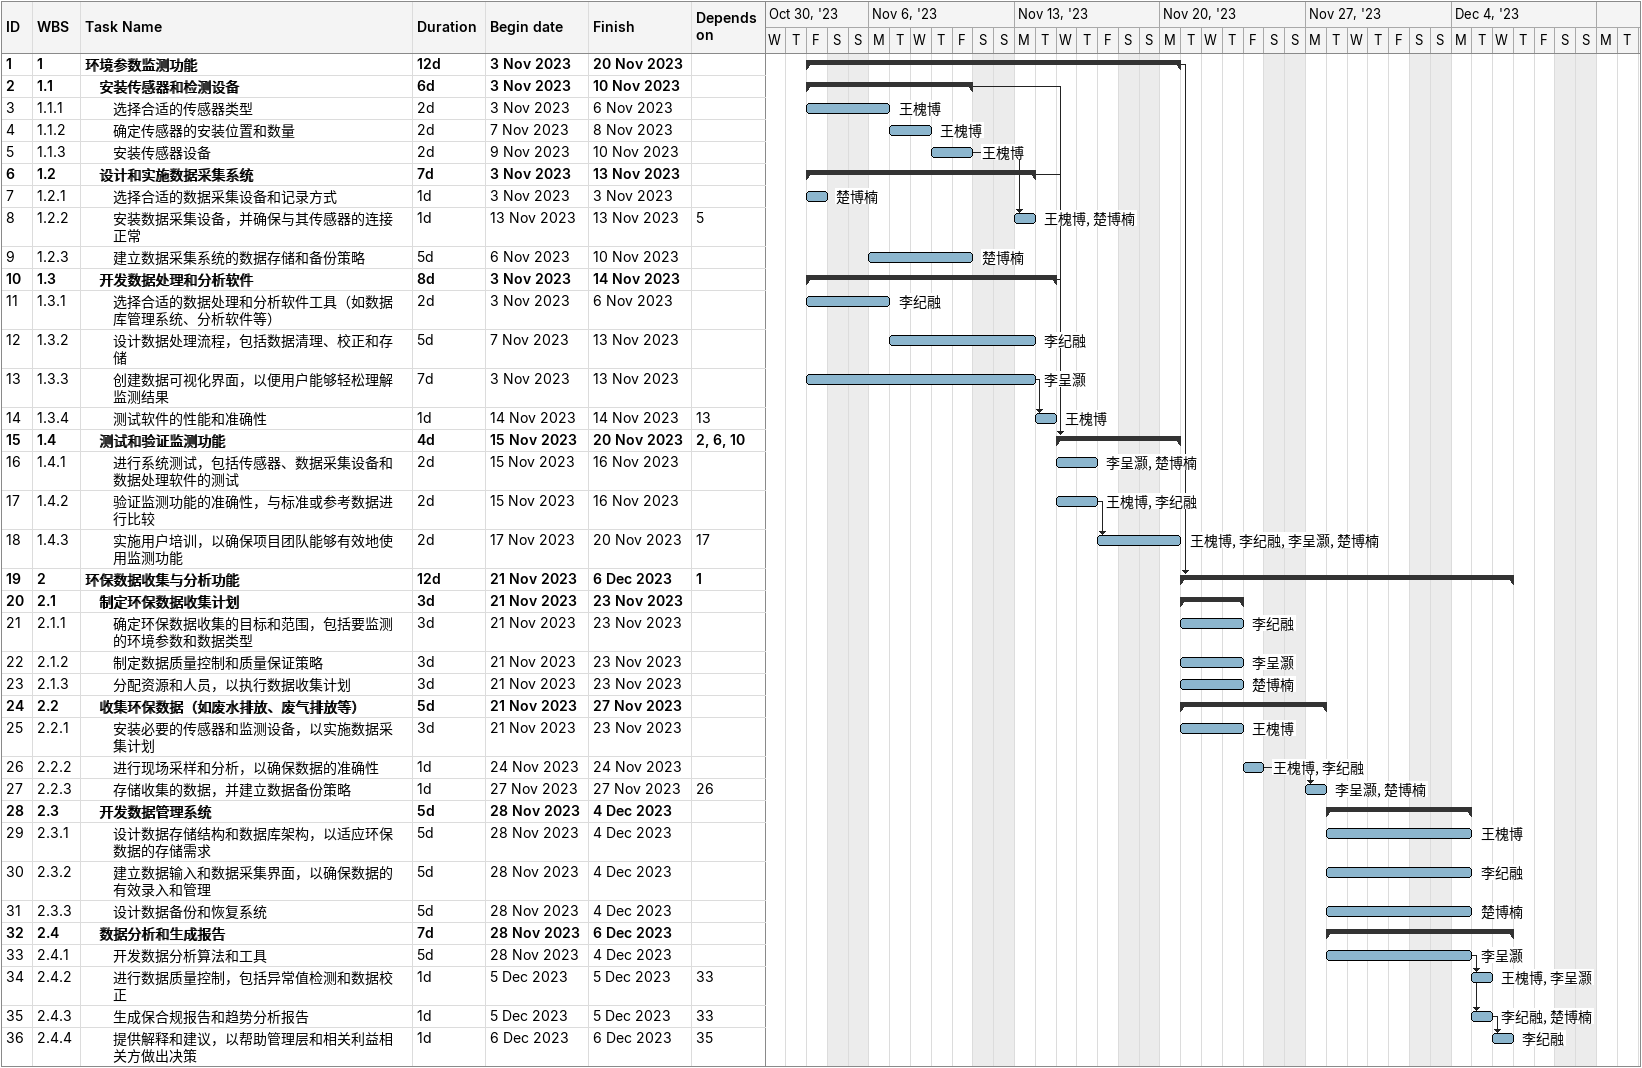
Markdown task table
| ID | WBS | Task | Duration | Start | Finish | Predecessors | Resources |
|---|---|---|---|---|---|---|---|
| 1 | 1 | **环境参数监测功能** | 12d | 2023-11-03 | 2023-11-20 |  |  |
| 2 | 1.1 | **安装传感器和检测设备** | 6d | 2023-11-03 | 2023-11-10 |  |  |
| 3 | 1.1.1 | 选择合适的传感器类型 | 2d | 2023-11-03 | 2023-11-06 |  | 王槐博 |
| 4 | 1.1.2 | 确定传感器的安装位置和数量 | 2d | 2023-11-07 | 2023-11-08 |  | 王槐博 |
| 5 | 1.1.3 | 安装传感器设备 | 2d | 2023-11-09 | 2023-11-10 |  | 王槐博 |
| 6 | 1.2 | **设计和实施数据采集系统** | 7d | 2023-11-03 | 2023-11-13 |  |  |
| 7 | 1.2.1 | 选择合适的数据采集设备和记录方式 | 1d | 2023-11-03 | 2023-11-03 |  | 楚博楠 |
| 8 | 1.2.2 | 安装数据采集设备，并确保与其传感器的连接正常 | 1d | 2023-11-13 | 2023-11-13 | 5 | 王槐博, 楚博楠 |
| 9 | 1.2.3 | 建立数据采集系统的数据存储和备份策略 | 5d | 2023-11-06 | 2023-11-10 |  | 楚博楠 |
| 10 | 1.3 | **开发数据处理和分析软件** | 8d | 2023-11-03 | 2023-11-14 |  |  |
| 11 | 1.3.1 | 选择合适的数据处理和分析软件工具（如数据库管理系统、分析软件等） | 2d | 2023-11-03 | 2023-11-06 |  | 李纪融 |
| 12 | 1.3.2 | 设计数据处理流程，包括数据清理、校正和存储 | 5d | 2023-11-07 | 2023-11-13 |  | 李纪融 |
| 13 | 1.3.3 | 创建数据可视化界面，以便用户能够轻松理解监测结果 | 7d | 2023-11-03 | 2023-11-13 |  | 李呈灏 |
| 14 | 1.3.4 | 测试软件的性能和准确性 | 1d | 2023-11-14 | 2023-11-14 | 13 | 王槐博 |
| 15 | 1.4 | **测试和验证监测功能** | 4d | 2023-11-15 | 2023-11-20 | 2, 6, 10 |  |
| 16 | 1.4.1 | 进行系统测试，包括传感器、数据采集设备和数据处理软件的测试 | 2d | 2023-11-15 | 2023-11-16 |  | 李呈灏, 楚博楠 |
| 17 | 1.4.2 | 验证监测功能的准确性，与标准或参考数据进行比较 | 2d | 2023-11-15 | 2023-11-16 |  | 王槐博, 李纪融 |
| 18 | 1.4.3 | 实施用户培训，以确保项目团队能够有效地使用监测功能 | 2d | 2023-11-17 | 2023-11-20 | 17 | 王槐博, 李纪融, 李呈灏, 楚博楠 |
| 19 | 2 | **环保数据收集与分析功能** | 12d | 2023-11-21 | 2023-12-06 | 1 |  |
| 20 | 2.1 | **制定环保数据收集计划** | 3d | 2023-11-21 | 2023-11-23 |  |  |
| 21 | 2.1.1 | 确定环保数据收集的目标和范围，包括要监测的环境参数和数据类型 | 3d | 2023-11-21 | 2023-11-23 |  | 李纪融 |
| 22 | 2.1.2 | 制定数据质量控制和质量保证策略 | 3d | 2023-11-21 | 2023-11-23 |  | 李呈灏 |
| 23 | 2.1.3 | 分配资源和人员，以执行数据收集计划 | 3d | 2023-11-21 | 2023-11-23 |  | 楚博楠 |
| 24 | 2.2 | **收集环保数据（如废水排放、废气排放等）** | 5d | 2023-11-21 | 2023-11-27 |  |  |
| 25 | 2.2.1 | 安装必要的传感器和监测设备，以实施数据采集计划 | 3d | 2023-11-21 | 2023-11-23 |  | 王槐博 |
| 26 | 2.2.2 | 进行现场采样和分析，以确保数据的准确性 | 1d | 2023-11-24 | 2023-11-24 |  | 王槐博, 李纪融 |
| 27 | 2.2.3 | 存储收集的数据，并建立数据备份策略 | 1d | 2023-11-27 | 2023-11-27 | 26 | 李呈灏, 楚博楠 |
| 28 | 2.3 | **开发数据管理系统** | 5d | 2023-11-28 | 2023-12-04 |  |  |
| 29 | 2.3.1 | 设计数据存储结构和数据库架构，以适应环保数据的存储需求 | 5d | 2023-11-28 | 2023-12-04 |  | 王槐博 |
| 30 | 2.3.2 | 建立数据输入和数据采集界面，以确保数据的有效录入和管理 | 5d | 2023-11-28 | 2023-12-04 |  | 李纪融 |
| 31 | 2.3.3 | 设计数据备份和恢复系统 | 5d | 2023-11-28 | 2023-12-04 |  | 楚博楠 |
| 32 | 2.4 | **数据分析和生成报告** | 7d | 2023-11-28 | 2023-12-06 |  |  |
| 33 | 2.4.1 | 开发数据分析算法和工具 | 5d | 2023-11-28 | 2023-12-04 |  | 李呈灏 |
| 34 | 2.4.2 | 进行数据质量控制，包括异常值检测和数据校正 | 1d | 2023-12-05 | 2023-12-05 | 33 | 王槐博, 李呈灏 |
| 35 | 2.4.3 | 生成保合规报告和趋势分析报告 | 1d | 2023-12-05 | 2023-12-05 | 33 | 李纪融, 楚博楠 |
| 36 | 2.4.4 | 提供解释和建议，以帮助管理层和相关利益相关方做出决策 | 1d | 2023-12-06 | 2023-12-06 | 35 | 李纪融 |
